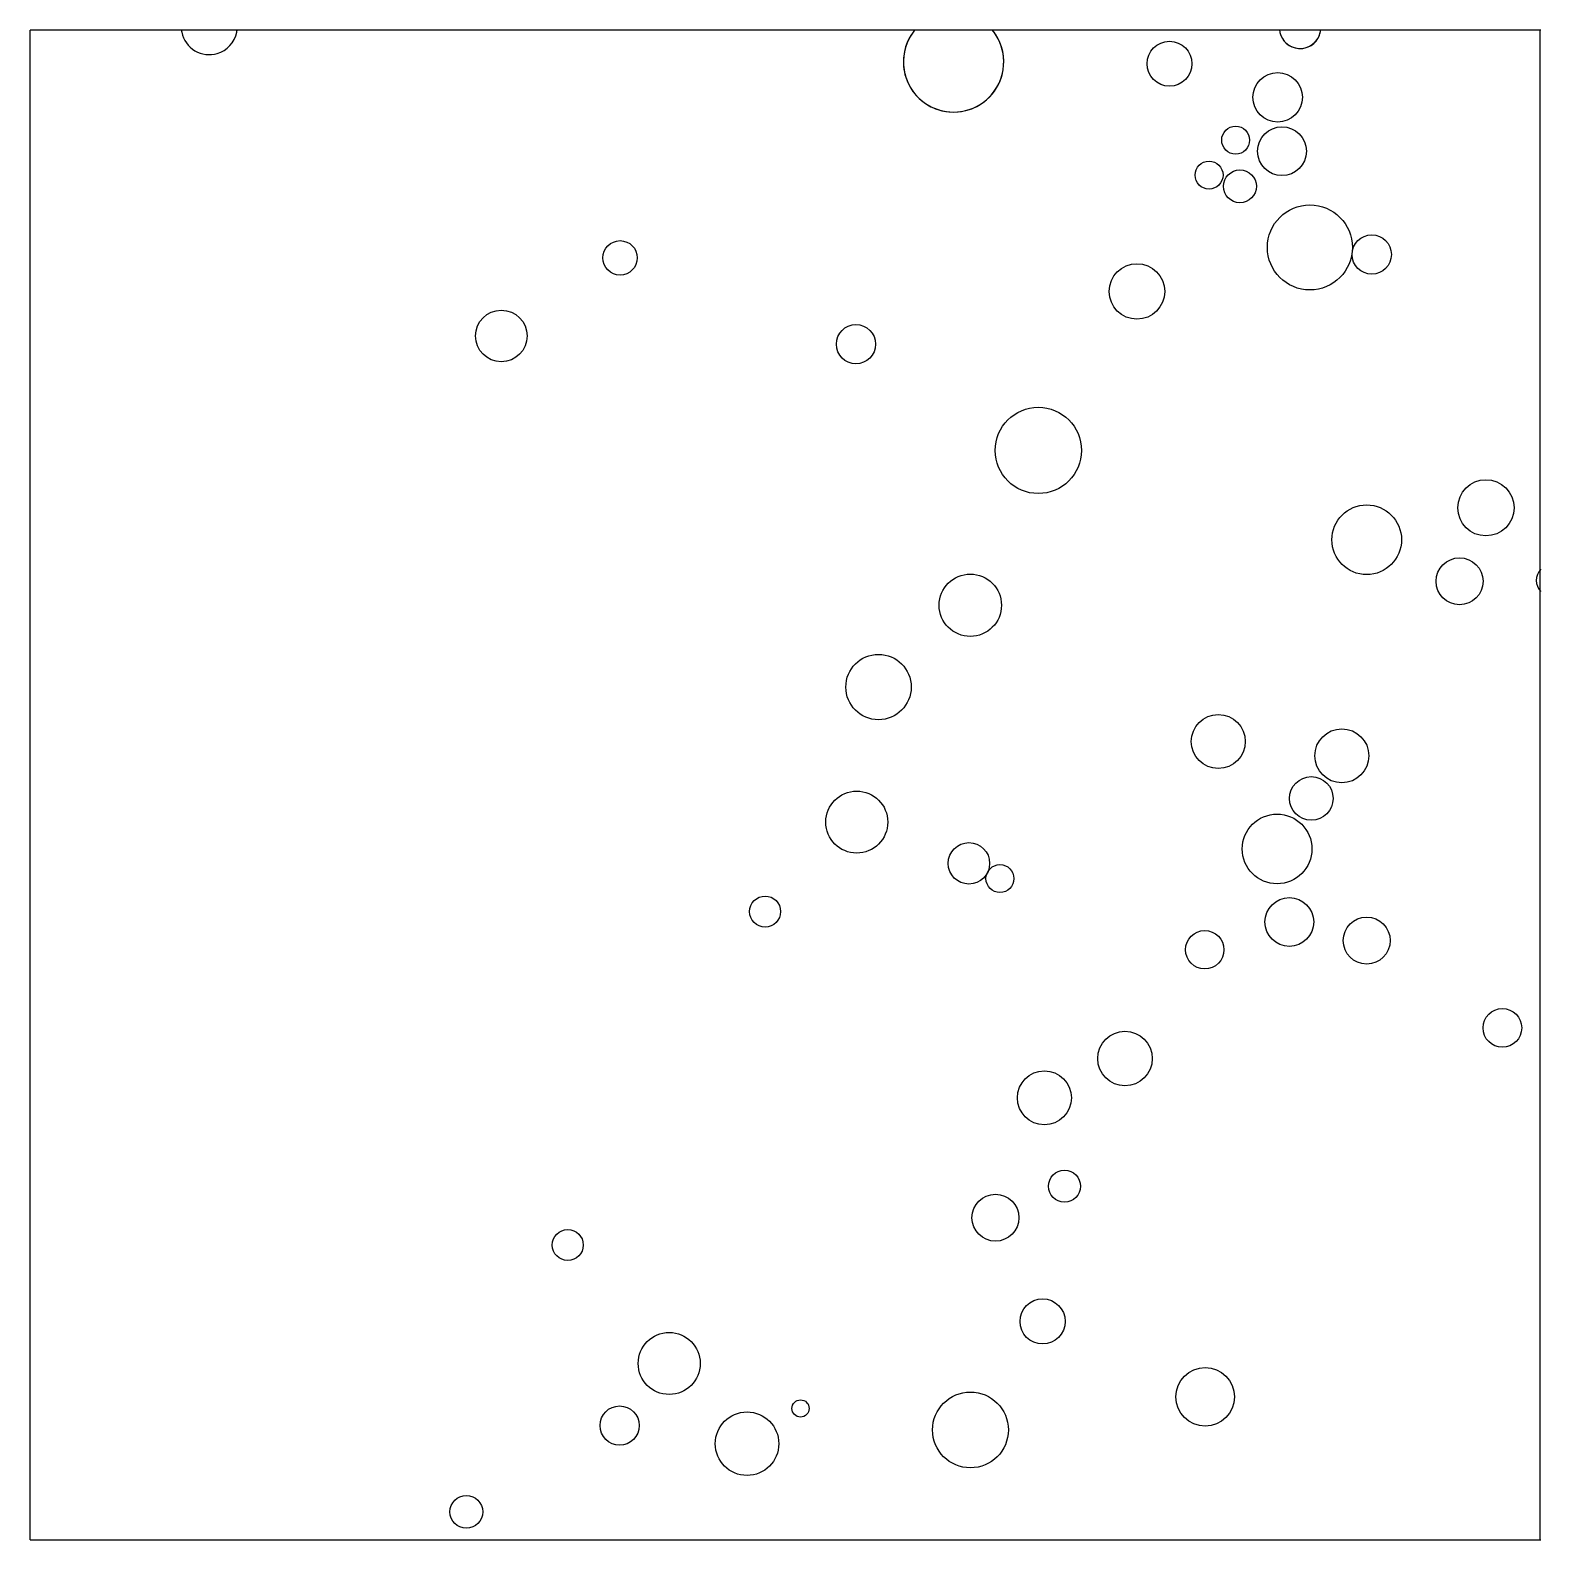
# Model space of a CAD drawing. Extents: x 1.069 to 2.053, y 4.556 to 5.54.
import ezdxf

# ---------------------------------------------------------------- set-up
doc = ezdxf.new("R2010")
doc.units = 0
doc.layers.add('LAYER1', color=7, linetype='CONTINUOUS')
doc.layers.add('LAYER12', color=5, linetype='CONTINUOUS')

msp = doc.modelspace()

# ---------------------------------------------------------------- linework, layer by layer
at = {"layer": 'LAYER1', "color": 7, "linetype": 'CONTINUOUS'}
msp.add_lwpolyline([(1.0685, 4.5561), (2.0528, 4.5561)], dxfattribs=at)
for centre, radius in [((1.8109, 5.518), 0.0146), ((1.8814, 5.4961), 0.0161), ((1.854, 5.4682), 0.0091), ((1.8842, 5.461), 0.0159), ((1.8367, 5.4454), 0.0091), ((1.8568, 5.4381), 0.0107), ((1.9024, 5.3983), 0.0277), ((1.9427, 5.3937), 0.0128), ((1.4529, 5.3915), 0.0112), ((1.7897, 5.3696), 0.0181), ((1.3755, 5.3406), 0.0168), ((1.6066, 5.3352), 0.0128), ((1.7254, 5.266), 0.0281), ((2.0171, 5.2286), 0.0183), ((1.9394, 5.2078), 0.0227), ((1.9999, 5.1807), 0.0153), ((1.6811, 5.1651), 0.0203), ((1.6213, 5.1118), 0.0213), ((1.8427, 5.0763), 0.0176), ((1.9232, 5.067), 0.0176), ((1.9033, 5.0392), 0.0142), ((1.6071, 5.0238), 0.0202), ((1.881, 5.0063), 0.0227), ((1.6802, 4.9969), 0.0135), ((1.7004, 4.987), 0.0091), ((1.5474, 4.9655), 0.0101), ((1.889, 4.9587), 0.0159), ((1.9394, 4.9466), 0.0153), ((1.8339, 4.9406), 0.0125), ((2.0278, 4.8897), 0.0126), ((1.7819, 4.8697), 0.0178), ((1.7294, 4.8441), 0.0176), ((1.7425, 4.7865), 0.0104), ((1.6975, 4.766), 0.0153), ((1.4188, 4.7482), 0.0101), ((1.7282, 4.6984), 0.0147), ((1.4849, 4.671), 0.0202), ((1.8342, 4.6492), 0.0191), ((1.5705, 4.6417), 0.0056), ((1.6812, 4.6277), 0.0247), ((1.4526, 4.6305), 0.0128), ((1.5356, 4.6187), 0.0207), ((1.3527, 4.5743), 0.0107)]:
    msp.add_circle(centre, radius, dxfattribs=at)
for centre, radius, start, end in [((1.1852, 5.5422), 0.0183, -172.443, -168.2621), ((1.1852, 5.5422), 0.0183, -168.263, -73.5081), ((1.1852, 5.5422), 0.0183, -73.5084, -11.7371), ((1.1852, 5.5422), 0.0183, -11.737, -7.5573), ((1.6702, 5.5192), 0.0327, 140.8665, 39.1334), ((1.6702, 5.5192), 0.0327, 143.7801, 0.5514), ((1.6702, 5.5192), 0.0327, 140.8665, 143.7801), ((1.6702, 5.5192), 0.0327, 36.2199, 39.133), ((1.6702, 5.5192), 0.0327, 0.5514, 36.2202), ((1.896, 5.5414), 0.0135, -173.0297, -167.3752), ((1.896, 5.5414), 0.0135, -173.0297, -12.6247), ((1.896, 5.5414), 0.0135, -167.3757, -21.2964), ((1.896, 5.5414), 0.0135, -21.2968, -12.6245), ((1.896, 5.5414), 0.0135, -12.6245, -6.9712), ((1.896, 5.5414), 0.0135, -12.6245, -6.9712), ((2.0602, 5.1813), 0.0103, 135.5273, -135.5273)]:
    msp.add_arc(centre, radius, start, end, dxfattribs=at)
at = {"layer": 'LAYER12', "color": 5, "linetype": 'CONTINUOUS'}
for points in [[(2.0528, 5.5398), (1.0685, 5.5398)], [(1.0685, 5.5398), (1.0685, 5.5398)], [(1.0685, 5.5385), (1.0685, 5.5398)], [(1.0685, 4.5561), (1.0685, 5.5385)], [(2.0522, 5.5398), (2.0522, 5.5385)], [(2.0522, 5.5385), (2.0522, 4.5561)], [(2.0528, 5.5398), (2.0528, 5.5398)], [(1.0685, 4.5561), (2.0528, 4.5561)]]:
    msp.add_lwpolyline(points, dxfattribs=at)

doc.saveas('drawing.dxf')
